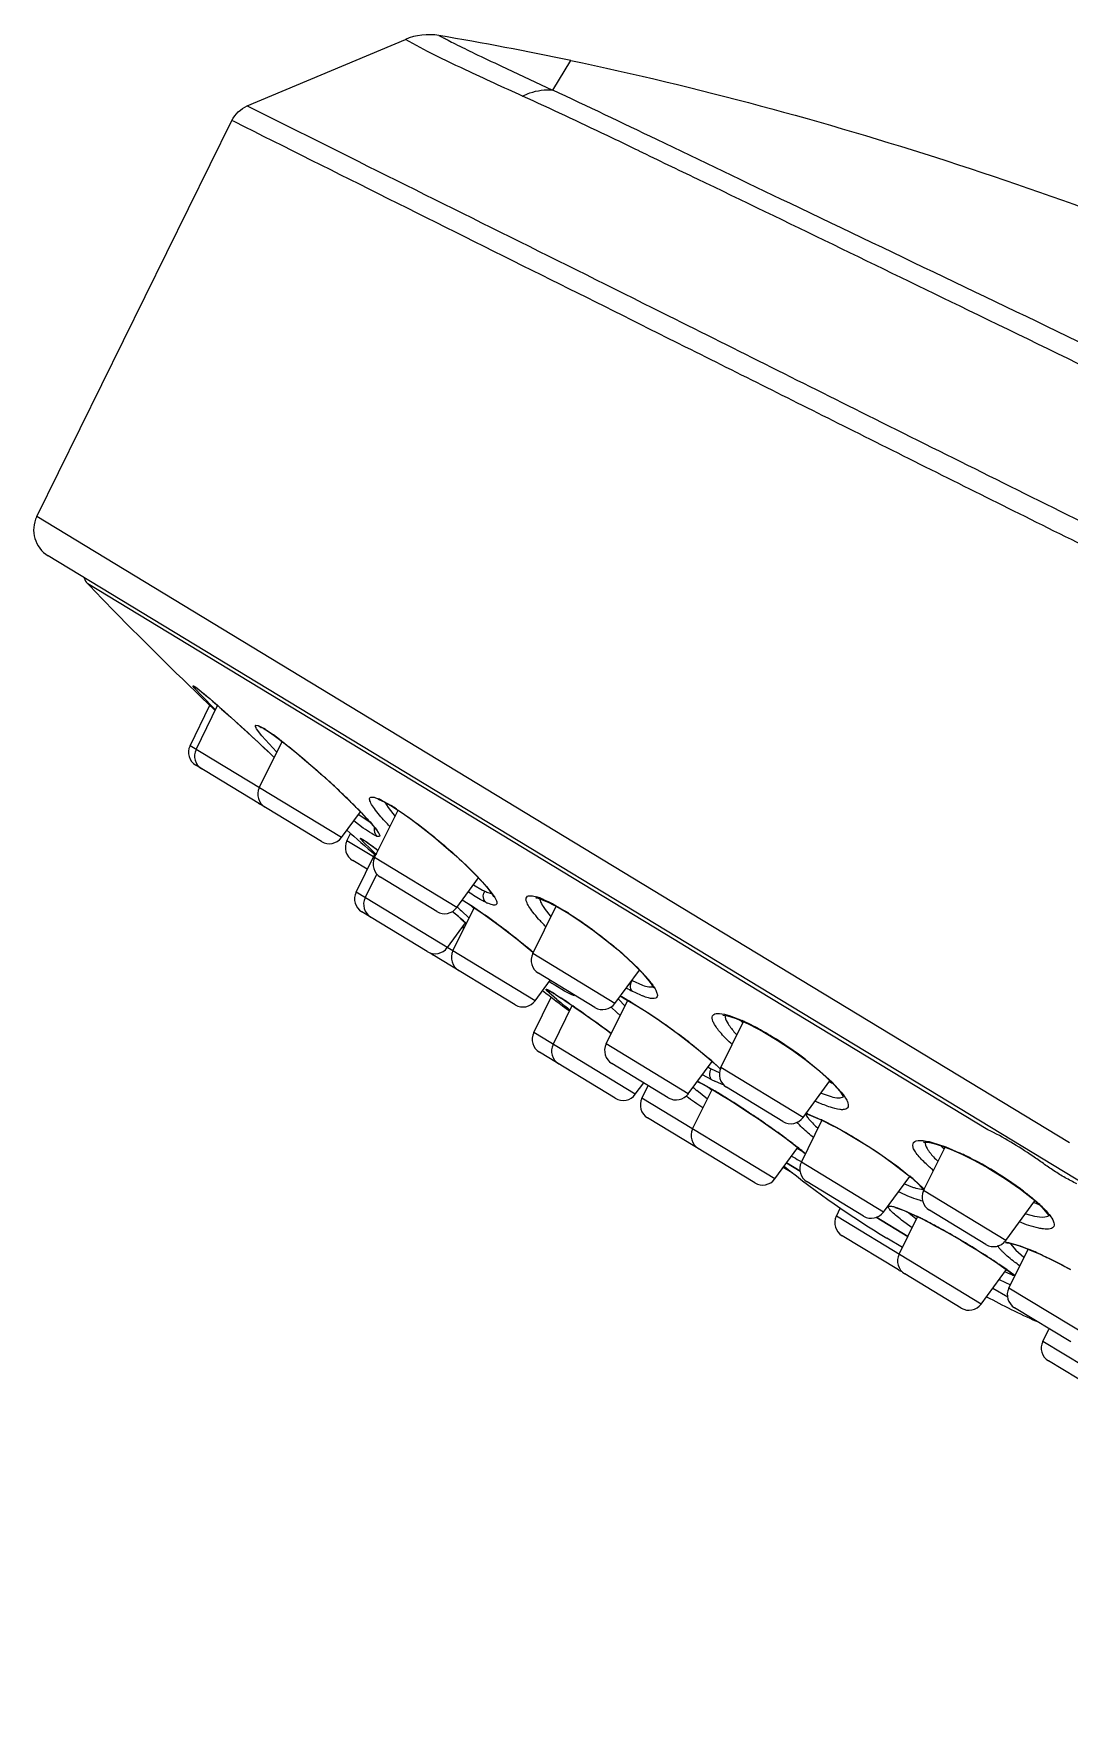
# Model space of a CAD drawing. Header units: millimetres. Extents: x -244938 to -244097, y -22577 to -21982.
# Drawn here: x -244380.6 to -244346.3, y -22095.9 to -22040.3 of the extents above; entities that cross this region are included whole.
import ezdxf

# ---------------------------------------------------------------- set-up
doc = ezdxf.new("R2010")
doc.units = ezdxf.units.MM

msp = doc.modelspace()

# ---------------------------------------------------------------- linework, layer by layer
at = {"linetype": 'Continuous'}
for p, q in [((-244373.486, -22042.704), (-244368.256, -22040.502)), ((-244367.525, -22040.898), (-244368.256, -22040.502)), ((-244365.078, -22041.388), (-244363.409, -22042.169)), ((-244363.379, -22042.183), (-244362.783, -22041.2)), ((-244363.409, -22042.169), (-244363.379, -22042.183)), ((-244380.454, -22056.29), (-244373.995, -22043.184)), ((-244373.898, -22043.233), (-244373.995, -22043.184)), ((-244373.486, -22042.704), (-244369.817, -22044.535)), ((-244358.458, -22069.629), (-244380.454, -22056.29)), ((-244317.764, -22095.377), (-244380.075, -22057.587)), ((-244359.363, -22070.286), (-244378.763, -22058.52)), ((-244375.273, -22061.909), (-244375.28, -22061.895)), ((-244375.241, -22061.952), (-244375.273, -22061.909)), ((-244375.016, -22062.2), (-244375.215, -22061.984)), ((-244375, -22062.084), (-244374.798, -22062.253)), ((-244375.381, -22063.87), (-244374.722, -22062.532)), ((-244375.182, -22063.991), (-244374.467, -22062.541)), ((-244374.545, -22062.671), (-244375.016, -22062.2)), ((-244374.916, -22062.155), (-244374.823, -22062.233)), ((-244373.209, -22063.2), (-244373.199, -22063.192)), ((-244373.199, -22063.192), (-244373.13, -22063.199)), ((-244373.13, -22063.199), (-244373.023, -22063.265)), ((-244373.13, -22063.199), (-244372.929, -22063.303)), ((-244373.008, -22063.542), (-244373.178, -22063.31)), ((-244373.089, -22065.26), (-244372.335, -22063.73)), ((-244373.019, -22063.266), (-244373.01, -22063.27)), ((-244373.01, -22063.27), (-244372.923, -22063.315)), ((-244372.52, -22064.078), (-244373.008, -22063.542)), ((-244372.923, -22063.315), (-244372.782, -22063.404)), ((-244372.889, -22063.328), (-244372.622, -22063.511)), ((-244370.37, -22066.909), (-244375.381, -22063.87)), ((-244371.033, -22067.041), (-244375.192, -22064.518)), ((-244371.058, -22064.798), (-244371.022, -22064.831)), ((-244370.547, -22065.265), (-244370.508, -22065.302)), ((-244369.798, -22065.996), (-244369.523, -22066.286)), ((-244369.288, -22065.578), (-244369.239, -22065.592)), ((-244369.272, -22067.575), (-244368.498, -22066.006)), ((-244369.239, -22065.592), (-244369.131, -22065.634)), ((-244369.069, -22065.662), (-244369.004, -22065.708)), ((-244369.036, -22065.694), (-244369.004, -22065.708)), ((-244369.008, -22065.692), (-244368.726, -22065.852)), ((-244369.004, -22065.708), (-244369.003, -22065.709)), ((-244369.003, -22065.709), (-244368.928, -22065.747)), ((-244368.933, -22065.742), (-244368.827, -22065.912)), ((-244368.928, -22065.747), (-244368.666, -22065.897)), ((-244368.827, -22065.912), (-244368.596, -22066.209)), ((-244368.546, -22065.965), (-244368.122, -22066.258)), ((-244370.37, -22066.909), (-244369.744, -22066.055)), ((-244369.648, -22066.595), (-244369.962, -22066.361)), ((-244369.792, -22066.143), (-244369.423, -22066.402)), ((-244370.189, -22067.019), (-244370.07, -22066.778)), ((-244369.312, -22067.55), (-244370.189, -22067.019)), ((-244369.621, -22067.088), (-244369.749, -22066.943)), ((-244369.413, -22067.285), (-244369.621, -22067.088)), ((-244369.448, -22067.121), (-244369.246, -22067.272)), ((-244369.114, -22066.88), (-244369.185, -22066.874)), ((-244369.106, -22066.871), (-244369.114, -22066.88)), ((-244369.515, -22067.961), (-244369.999, -22067.667)), ((-244369.887, -22068.716), (-244369.268, -22067.46)), ((-244369.358, -22067.189), (-244369.257, -22067.264)), ((-244366.553, -22069.224), (-244369.272, -22067.575)), ((-244369.257, -22067.264), (-244369.156, -22067.341)), ((-244369.203, -22067.475), (-244369.23, -22067.452)), ((-244369.585, -22068.899), (-244369.2, -22068.118)), ((-244367.215, -22069.356), (-244369.082, -22068.224)), ((-244366.209, -22067.86), (-244365.895, -22068.173)), ((-244365.895, -22068.173), (-244365.569, -22068.53)), ((-244363.96, -22072.311), (-244369.887, -22068.716)), ((-244366.553, -22069.224), (-244365.835, -22068.245)), ((-244366, -22068.478), (-244365.703, -22068.649)), ((-244365.569, -22068.53), (-244365.345, -22068.819)), ((-244366.679, -22070.662), (-244365.974, -22069.23)), ((-244366.153, -22069.57), (-244366.402, -22069.337)), ((-244366.378, -22068.965), (-244366.037, -22069.183)), ((-244366.371, -22068.976), (-244366.211, -22069.074)), ((-244366.037, -22069.183), (-244365.616, -22069.476)), ((-244365.413, -22069.125), (-244365.527, -22069.082)), ((-244365.37, -22069.136), (-244365.413, -22069.125)), ((-244364.039, -22070.748), (-244363.265, -22069.177)), ((-244363.746, -22068.955), (-244363.506, -22069.057)), ((-244363.696, -22069.19), (-244363.627, -22069.291)), ((-244363.679, -22068.963), (-244363.515, -22069.039)), ((-244363.627, -22069.291), (-244363.465, -22069.499)), ((-244363.506, -22069.057), (-244363.382, -22069.119)), ((-244363.426, -22069.084), (-244363.382, -22069.119)), ((-244363.382, -22069.119), (-244363.382, -22069.119)), ((-244363.382, -22069.119), (-244363.238, -22069.196)), ((-244363.288, -22069.158), (-244362.966, -22069.345)), ((-244363.238, -22069.196), (-244362.85, -22069.426)), ((-244367.529, -22070.68), (-244369.698, -22069.365)), ((-244366.866, -22070.548), (-244366.266, -22069.729)), ((-244366.692, -22069.359), (-244366.662, -22069.385)), ((-244366.297, -22069.895), (-244366.349, -22069.855)), ((-244346.282, -22077.014), (-244358.458, -22069.629)), ((-244356.918, -22071.769), (-244359.363, -22070.286)), ((-244364.623, -22072.443), (-244367.349, -22070.789)), ((-244361.32, -22072.397), (-244364.039, -22070.748)), ((-244360.883, -22070.92), (-244360.531, -22071.258)), ((-244361.983, -22072.529), (-244363.85, -22071.397)), ((-244361.32, -22072.397), (-244360.512, -22071.294)), ((-244360.505, -22071.285), (-244360.192, -22071.632)), ((-244363.96, -22072.311), (-244363.453, -22071.619)), ((-244363.596, -22071.943), (-244363.483, -22071.996)), ((-244363.58, -22071.965), (-244363.596, -22071.943)), ((-244363.239, -22072.269), (-244363.58, -22071.965)), ((-244363.495, -22071.977), (-244363.479, -22071.985)), ((-244363.47, -22071.985), (-244363.385, -22072.036)), ((-244362.984, -22071.991), (-244363.309, -22071.789)), ((-244363.287, -22072.097), (-244363.099, -22072.22)), ((-244362.744, -22072.115), (-244362.984, -22071.991)), ((-244362.661, -22072.144), (-244362.744, -22072.115)), ((-244360.753, -22071.643), (-244360.405, -22071.794)), ((-244360.468, -22072.123), (-244360.749, -22071.99)), ((-244348.984, -22076.581), (-244356.918, -22071.769)), ((-244364.007, -22073.363), (-244363.427, -22072.186)), ((-244363.366, -22073.752), (-244362.733, -22072.469)), ((-244363.183, -22072.166), (-244363.088, -22072.228)), ((-244363.088, -22072.228), (-244362.982, -22072.299)), ((-244362.767, -22072.444), (-244362.716, -22072.48)), ((-244361.611, -22073.735), (-244360.897, -22072.287)), ((-244361.249, -22072.704), (-244361.458, -22072.506)), ((-244361.19, -22072.271), (-244360.998, -22072.474)), ((-244361.152, -22072.161), (-244361.047, -22072.216)), ((-244361.047, -22072.216), (-244360.711, -22072.407)), ((-244360.749, -22072.379), (-244360.249, -22072.69)), ((-244360.711, -22072.407), (-244360.344, -22072.634)), ((-244362.256, -22072.802), (-244362.208, -22072.836)), ((-244357.816, -22074.522), (-244357.065, -22072.999)), ((-244357.601, -22072.805), (-244357.305, -22072.899)), ((-244357.541, -22072.798), (-244357.107, -22072.967)), ((-244357.305, -22072.899), (-244356.886, -22073.083)), ((-244356.886, -22073.083), (-244356.633, -22073.212)), ((-244356.659, -22073.188), (-244356.633, -22073.212)), ((-244356.633, -22073.212), (-244356.633, -22073.213)), ((-244356.633, -22073.213), (-244356.428, -22073.325)), ((-244360.647, -22075.401), (-244364.007, -22073.363)), ((-244358.892, -22075.384), (-244361.611, -22073.735)), ((-244361.605, -22073.271), (-244361.441, -22073.392)), ((-244361.309, -22075.533), (-244363.818, -22074.012)), ((-244358.892, -22075.384), (-244358.108, -22074.315)), ((-244358.685, -22073.82), (-244358.236, -22074.193)), ((-244358.13, -22074.287), (-244357.873, -22074.527)), ((-244355.025, -22074.244), (-244354.536, -22074.637)), ((-244359.555, -22075.516), (-244361.422, -22074.384)), ((-244358.112, -22074.924), (-244358.421, -22074.755)), ((-244358.135, -22074.562), (-244357.875, -22074.68)), ((-244358.05, -22074.366), (-244357.864, -22074.544)), ((-244357.864, -22074.544), (-244357.832, -22074.579)), ((-244355.097, -22076.171), (-244357.816, -22074.522)), ((-244354.536, -22074.637), (-244354.134, -22075.004)), ((-244360.647, -22075.401), (-244360.369, -22075.022)), ((-244360.427, -22075.534), (-244360.223, -22075.12)), ((-244358.749, -22076.552), (-244358.104, -22075.245)), ((-244358.263, -22075.563), (-244358.613, -22075.281)), ((-244358.244, -22075.161), (-244358.598, -22074.971)), ((-244358.594, -22074.978), (-244358.431, -22075.062)), ((-244358.431, -22075.062), (-244358.239, -22075.167)), ((-244358.239, -22075.167), (-244358.025, -22075.29)), ((-244357.795, -22075.071), (-244358.013, -22074.973)), ((-244357.696, -22075.107), (-244357.795, -22075.071)), ((-244357.713, -22075.476), (-244357.749, -22075.454)), ((-244355.76, -22076.303), (-244357.627, -22075.171)), ((-244355.097, -22076.171), (-244354.205, -22074.954)), ((-244354.5, -22075.366), (-244354.169, -22075.479)), ((-244354.134, -22075.004), (-244353.831, -22075.332)), ((-244356.03, -22078.201), (-244360.427, -22075.534)), ((-244357.061, -22075.892), (-244356.815, -22076.056)), ((-244356.983, -22075.942), (-244357.008, -22075.926)), ((-244356.863, -22076.022), (-244356.894, -22076.001)), ((-244356.692, -22078.333), (-244360.238, -22076.183)), ((-244356.815, -22076.056), (-244356.573, -22076.219)), ((-244356.551, -22076.232), (-244356.6, -22076.199)), ((-244355.152, -22077.653), (-244354.47, -22076.269)), ((-244355.024, -22076.04), (-244354.946, -22076.167)), ((-244355.007, -22076.048), (-244354.981, -22076.055)), ((-244354.981, -22076.055), (-244354.763, -22076.134)), ((-244354.943, -22076.054), (-244354.513, -22076.235)), ((-244354.763, -22076.134), (-244354.477, -22076.26)), ((-244354.472, -22076.254), (-244354.004, -22076.492)), ((-244354.004, -22076.492), (-244353.985, -22076.508)), ((-244354.004, -22076.492), (-244353.983, -22076.503)), ((-244353.985, -22076.508), (-244353.823, -22076.596)), ((-244355.689, -22076.844), (-244355.721, -22076.82)), ((-244355.656, -22076.868), (-244355.689, -22076.844)), ((-244350.824, -22076.995), (-244350.368, -22077.147)), ((-244356.03, -22078.201), (-244355.27, -22077.165)), ((-244355.641, -22077.671), (-244355.19, -22077.945)), ((-244355.19, -22077.945), (-244355.641, -22077.671)), ((-244355.081, -22077.315), (-244355.293, -22077.201)), ((-244355.199, -22077.221), (-244355.067, -22077.328)), ((-244352.433, -22079.301), (-244355.152, -22077.653)), ((-244355.067, -22077.328), (-244355.014, -22077.373)), ((-244351.106, -22078.592), (-244350.396, -22077.152)), ((-244350.368, -22077.147), (-244349.926, -22077.336)), ((-244350.198, -22077.227), (-244349.84, -22077.386)), ((-244349.84, -22077.386), (-244349.448, -22077.58)), ((-244349.448, -22077.58), (-244349.306, -22077.656)), ((-244349.315, -22077.642), (-244349.306, -22077.656)), ((-244355.461, -22077.999), (-244355.752, -22077.822)), ((-244352.433, -22079.301), (-244351.567, -22078.119)), ((-244351.949, -22077.808), (-244351.568, -22078.109)), ((-244351.435, -22078.221), (-244351.126, -22078.511)), ((-244353.096, -22079.433), (-244354.963, -22078.301)), ((-244351.737, -22078.371), (-244351.471, -22078.473)), ((-244348.387, -22080.241), (-244351.106, -22078.592)), ((-244353.994, -22079.436), (-244353.855, -22079.153)), ((-244351.645, -22079.292), (-244351.307, -22079.45)), ((-244351.363, -22079.52), (-244351.635, -22079.302)), ((-244351.129, -22078.937), (-244351.189, -22078.924)), ((-244349.049, -22080.373), (-244350.916, -22079.241)), ((-244348.387, -22080.241), (-244347.425, -22078.929)), ((-244347.725, -22079.356), (-244347.432, -22079.435)), ((-244349.2, -22082.343), (-244353.994, -22079.436)), ((-244352.675, -22079.471), (-244351.629, -22080.105)), ((-244351.629, -22080.105), (-244352.675, -22079.471)), ((-244351.919, -22080.694), (-244351.308, -22079.454)), ((-244351.49, -22079.817), (-244351.833, -22079.565)), ((-244350.942, -22079.638), (-244350.688, -22079.773)), ((-244350.699, -22079.764), (-244350.688, -22079.773)), ((-244350.688, -22079.773), (-244350.433, -22079.914)), ((-244350.414, -22079.921), (-244350.45, -22079.901)), ((-244351.938, -22081.217), (-244353.805, -22080.085)), ((-244351.81, -22080.473), (-244352.32, -22080.163)), ((-244350.433, -22079.914), (-244350.157, -22080.07)), ((-244350.384, -22079.938), (-244350.414, -22079.921)), ((-244350.157, -22080.07), (-244349.88, -22080.231)), ((-244349.862, -22080.239), (-244349.892, -22080.221)), ((-244349.88, -22080.231), (-244349.607, -22080.394)), ((-244349.84, -22080.252), (-244349.862, -22080.239)), ((-244349.797, -22080.277), (-244349.84, -22080.252)), ((-244349.607, -22080.394), (-244349.344, -22080.555)), ((-244348.452, -22080.274), (-244348.3, -22080.302)), ((-244348.3, -22080.302), (-244347.908, -22080.421)), ((-244348.242, -22080.331), (-244348.228, -22080.355)), ((-244348.228, -22080.355), (-244348.057, -22080.556)), ((-244347.908, -22080.421), (-244347.635, -22080.526)), ((-244349.344, -22080.555), (-244349.094, -22080.713)), ((-244349.094, -22080.713), (-244348.861, -22080.864)), ((-244348.286, -22081.817), (-244347.651, -22080.528)), ((-244348.057, -22080.556), (-244347.785, -22080.793)), ((-244349.863, -22082.475), (-244351.73, -22081.343)), ((-244349.2, -22082.343), (-244348.365, -22081.203)), ((-244348.603, -22081.534), (-244348.226, -22081.712)), ((-244348.075, -22081.41), (-244348.358, -22081.203)), ((-244348.127, -22081.376), (-244348.085, -22081.408)), ((-244348.812, -22081.813), (-244348.324, -22082.109)), ((-244348.812, -22081.813), (-244348.324, -22082.109)), ((-244345.567, -22083.466), (-244348.286, -22081.817)), ((-244346.23, -22083.597), (-244348.097, -22082.465)), ((-244347.165, -22083.578), (-244346.964, -22083.17)), ((-244342.767, -22086.245), (-244347.165, -22083.578)), ((-244343.43, -22086.376), (-244346.975, -22084.226))]:
    msp.add_line(p, q, dxfattribs=at)
for points in [[(-244375.185, -22061.943), (-244375.188, -22061.942), (-244375.186, -22061.943), (-244375.161, -22061.96), (-244375.121, -22061.99), (-244375.066, -22062.033), (-244374.997, -22062.088), (-244374.916, -22062.155)], [(-244374.823, -22062.233), (-244374.717, -22062.323), (-244374.601, -22062.424), (-244374.473, -22062.535), (-244374.335, -22062.657), (-244374.187, -22062.789), (-244374.029, -22062.931), (-244373.862, -22063.081), (-244373.686, -22063.241), (-244373.503, -22063.409), (-244373.313, -22063.584), (-244373.119, -22063.764)], [(-244373.119, -22063.764), (-244372.923, -22063.947), (-244372.729, -22064.129), (-244372.594, -22064.257)], [(-244372.782, -22063.404), (-244372.596, -22063.534), (-244372.373, -22063.7), (-244372.124, -22063.895), (-244371.86, -22064.11)], [(-244371.86, -22064.11), (-244371.588, -22064.338), (-244371.315, -22064.574), (-244371.045, -22064.812), (-244370.783, -22065.049), (-244370.532, -22065.281), (-244370.297, -22065.505)], [(-244370.297, -22065.505), (-244370.08, -22065.716), (-244369.883, -22065.912), (-244369.709, -22066.092), (-244369.558, -22066.253), (-244369.432, -22066.393), (-244369.332, -22066.511), (-244369.259, -22066.604), (-244369.215, -22066.668), (-244369.209, -22066.677)], [(-244369.15, -22065.645), (-244369.17, -22065.645), (-244369.138, -22065.654), (-244369.036, -22065.694)], [(-244368.666, -22065.897), (-244368.359, -22066.097), (-244368.023, -22066.336)], [(-244368.023, -22066.336), (-244367.674, -22066.6), (-244367.325, -22066.878), (-244366.988, -22067.16), (-244366.671, -22067.438), (-244366.379, -22067.704)], [(-244369.651, -22066.985), (-244369.653, -22066.984), (-244369.647, -22066.987), (-244369.62, -22067.004), (-244369.577, -22067.032)], [(-244369.577, -22067.032), (-244369.519, -22067.072), (-244369.446, -22067.125), (-244369.358, -22067.189)], [(-244366.379, -22067.704), (-244366.12, -22067.953), (-244365.897, -22068.179), (-244365.711, -22068.379), (-244365.562, -22068.552)], [(-244365.562, -22068.552), (-244365.45, -22068.694), (-244365.376, -22068.802), (-244365.34, -22068.868), (-244365.337, -22068.874)], [(-244366.211, -22069.074), (-244365.957, -22069.241), (-244365.685, -22069.43), (-244365.403, -22069.633)], [(-244363.911, -22068.896), (-244363.939, -22068.903), (-244363.899, -22068.909), (-244363.746, -22068.955)], [(-244366.698, -22069.354), (-244366.59, -22069.447), (-244366.418, -22069.596), (-244366.262, -22069.733), (-244366.234, -22069.758)], [(-244365.403, -22069.633), (-244365.118, -22069.845), (-244364.836, -22070.06), (-244364.56, -22070.276), (-244364.294, -22070.49)], [(-244362.85, -22069.426), (-244362.438, -22069.696), (-244362.025, -22069.99), (-244361.628, -22070.295), (-244361.261, -22070.596)], [(-244364.294, -22070.49), (-244364.04, -22070.698), (-244364.015, -22070.719)], [(-244361.261, -22070.596), (-244360.932, -22070.884), (-244360.65, -22071.151), (-244360.419, -22071.39), (-244360.243, -22071.592)], [(-244363.479, -22071.985), (-244363.446, -22072.002), (-244363.399, -22072.03), (-244363.339, -22072.066), (-244363.267, -22072.112), (-244363.183, -22072.166)], [(-244360.243, -22071.592), (-244360.123, -22071.753), (-244360.056, -22071.866), (-244360.048, -22071.883)], [(-244362.982, -22072.299), (-244362.865, -22072.378), (-244362.737, -22072.465), (-244362.6, -22072.561)], [(-244362.6, -22072.561), (-244362.454, -22072.663), (-244362.298, -22072.773)], [(-244360.344, -22072.634), (-244359.961, -22072.885), (-244359.58, -22073.15), (-244359.213, -22073.417), (-244358.87, -22073.679), (-244358.558, -22073.928)], [(-244362.298, -22072.773), (-244362.135, -22072.889), (-244361.965, -22073.011), (-244361.788, -22073.139), (-244361.605, -22073.271)], [(-244357.746, -22072.787), (-244357.74, -22072.787), (-244357.601, -22072.805)], [(-244356.428, -22073.325), (-244355.95, -22073.611), (-244355.48, -22073.923), (-244355.042, -22074.24)], [(-244358.558, -22073.928), (-244358.283, -22074.159), (-244358.05, -22074.366)], [(-244355.042, -22074.24), (-244354.654, -22074.548), (-244354.328, -22074.834), (-244354.07, -22075.087), (-244353.883, -22075.299), (-244353.774, -22075.455), (-244353.757, -22075.487)], [(-244358.025, -22075.29), (-244357.796, -22075.428), (-244357.555, -22075.576)], [(-244357.555, -22075.576), (-244357.309, -22075.732), (-244357.061, -22075.892)], [(-244356.573, -22076.219), (-244356.338, -22076.381), (-244356.113, -22076.539)], [(-244356.113, -22076.539), (-244355.9, -22076.692), (-244355.7, -22076.838)], [(-244354.477, -22076.26), (-244354.131, -22076.431), (-244353.985, -22076.508)], [(-244355.7, -22076.838), (-244355.515, -22076.976), (-244355.348, -22077.104), (-244355.199, -22077.221)], [(-244353.823, -22076.596), (-244353.382, -22076.851), (-244352.944, -22077.124), (-244352.526, -22077.4), (-244352.145, -22077.669)], [(-244351.101, -22076.985), (-244351.106, -22076.987), (-244351.076, -22076.984), (-244350.959, -22076.991)], [(-244350.959, -22076.991), (-244350.768, -22077.03), (-244350.512, -22077.108), (-244350.198, -22077.227)], [(-244352.145, -22077.669), (-244351.812, -22077.92), (-244351.532, -22078.148), (-244351.309, -22078.346)], [(-244349.306, -22077.656), (-244348.98, -22077.839), (-244348.4, -22078.197), (-244347.896, -22078.548)], [(-244351.309, -22078.346), (-244351.149, -22078.508), (-244351.096, -22078.573)], [(-244347.896, -22078.548), (-244347.492, -22078.868), (-244347.198, -22079.14), (-244347.016, -22079.348), (-244346.977, -22079.404)], [(-244352.049, -22079.149), (-244352.059, -22079.149), (-244352.047, -22079.151), (-244351.985, -22079.167), (-244351.886, -22079.2), (-244351.753, -22079.251), (-244351.59, -22079.321)], [(-244351.59, -22079.321), (-244351.398, -22079.41), (-244351.181, -22079.516), (-244350.942, -22079.638)], [(-244348.393, -22080.312), (-244348.394, -22080.312), (-244348.355, -22080.313), (-244348.264, -22080.328)], [(-244348.264, -22080.328), (-244348.132, -22080.36), (-244347.963, -22080.412), (-244347.759, -22080.485), (-244347.522, -22080.58), (-244347.252, -22080.697), (-244346.956, -22080.836)], [(-244348.861, -22080.864), (-244348.647, -22081.006), (-244348.452, -22081.14), (-244348.278, -22081.264), (-244348.127, -22081.376)], [(-244346.956, -22080.836), (-244346.64, -22080.993), (-244346.311, -22081.166), (-244346.251, -22081.199)]]:
    msp.add_lwpolyline(points, dxfattribs=at)
for centre, radius, start, end in [((-244386.953, -22156.894), 118.192, 78.19998, 80.35213), ((-244790.303, -22940.704), 994.201, 64.263708, 64.387003), ((-244379.557, -22056.732), 1, 153.7572, 238.7624), ((-244378.403, -22058.173), 0.5, 196.2653, 223.9707), ((-244280.598, -21963.821), 136.397, 223.97061, 224.48305), ((-244280.599, -21963.822), 136.397, 224.48299, 226.45517), ((-244374.331, -22061.217), 1.17, 218.9165, 219.5463), ((-244373.992, -22060.936), 1.611, 219.5708, 220.5872), ((-244374.488, -22065.846), 2.983, 57.5835, 58.4904), ((-244378.607, -22071.771), 10.2, 52.6623, 54.0747), ((-244366.115, -22058.312), 8.267, 220.4485, 221.0717), ((-244374.933, -22064.091), 0.5, 153.7645, 238.764), ((-244374.733, -22064.212), 0.5, 153.7645, 238.7653), ((-244391.049, -22087.198), 30.023, 46.9308, 48.1592), ((-244372.64, -22065.481), 0.5, 153.7645, 238.7653), ((-244387.951, -22083.891), 25.492, 45.6405, 46.8222), ((-244372.866, -22065.344), 0.5, 238.7635, 254.2578), ((-244384.445, -22080.297), 20.471, 44.3142, 45.6231), ((-244369.907, -22067.414), 1.942, 64.452, 66.4535), ((-244370.115, -22067.839), 2.416, 64.0333, 64.3362), ((-244370.251, -22068.116), 2.724, 62.8365, 64.0158), ((-244372.469, -22071.974), 7.175, 56.8599, 58.5525), ((-244370.773, -22066.613), 0.5, 238.7635, 323.7643), ((-244369.74, -22067.24), 0.5, 153.7645, 238.7653), ((-244280.599, -21963.822), 136.397, 228.9342, 229.46552), ((-244373.637, -22072.854), 7.1, 53.8413, 54.6733), ((-244356.054, -22052.766), 19.73, 227.3832, 228.1021), ((-244368.823, -22067.796), 0.5, 153.7645, 238.7653), ((-244382.12, -22084.23), 21.291, 52.5189, 52.7961), ((-244376.614, -22078.666), 15.002, 46.0828, 46.6093), ((-244369.438, -22068.937), 0.5, 153.7645, 238.764), ((-244364.752, -22066.793), 2.085, 242.8916, 245.0633), ((-244365.333, -22068.855), 0.344, 150.1301, 162.0611), ((-244369.137, -22069.12), 0.5, 153.7645, 238.7653), ((-244366.956, -22068.928), 0.5, 238.7635, 323.7643), ((-244360.858, -22063.559), 8.008, 224.693, 226.186), ((-244361.033, -22064.295), 7.012, 223.878, 224.2048), ((-244360.311, -22063.591), 8.02, 224.2134, 224.9275), ((-244364.759, -22067.309), 1.932, 244.3934, 246.572), ((-244364.405, -22070.484), 1.683, 70.6732, 73.3318), ((-244364.586, -22071.003), 2.233, 68.6448, 70.6983), ((-244364.78, -22071.48), 2.747, 67.1169, 68.5068), ((-244364.925, -22071.826), 3.123, 66.4937, 67.1328), ((-244365.782, -22073.642), 5.131, 62.6697, 63.7751), ((-244366.191, -22074.412), 6.002, 62.0943, 62.5776), ((-244366.49, -22074.975), 6.64, 61.169, 62.0872), ((-244368.237, -22077.987), 10.123, 57.8571, 58.6203), ((-244397.553, -22105.317), 47.386, 48.6136, 49.3145), ((-244280.599, -21963.822), 136.397, 231.03301, 231.05933), ((-244378.885, -22088.002), 22.788, 53.7671, 54.3891), ((-244382.643, -22093.097), 29.119, 50.5023, 53.7276), ((-244360.087, -22066.651), 4.418, 220.1264, 220.605), ((-244367.27, -22070.253), 0.5, 238.7635, 323.7643), ((-244367.09, -22070.362), 0.5, 226.4206, 238.7656), ((-244366.231, -22070.883), 0.5, 153.7645, 238.7653), ((-244380.783, -22090.838), 26.192, 50.2017, 50.4981), ((-244363.591, -22070.969), 0.5, 153.7645, 238.7653), ((-244368.748, -22079.508), 11.645, 47.5161, 47.724), ((-244365.882, -22076.533), 7.514, 44.3041, 44.5899), ((-244280.599, -21963.822), 136.397, 232.45633, 232.9245), ((-244363.414, -22071.705), 0.299, 256.7218, 261.9064), ((-244356.553, -22061.445), 12.355, 235.8958, 236.7234), ((-244366.374, -22076.918), 5.725, 57.7663, 58.5213), ((-244357.491, -22062.868), 10.652, 236.7397, 236.8887), ((-244367.408, -22078.563), 7.668, 57.487, 57.7878), ((-244357.536, -22065.831), 6.946, 240.7054, 242.4449), ((-244359.406, -22069.621), 2.718, 246.9975, 248.5234), ((-244364.364, -22072.015), 0.5, 238.7635, 323.7643), ((-244352.127, -22058.783), 17.475, 230.5116, 231.2094), ((-244374.744, -22089.743), 21.04, 55.622, 56.3941), ((-244347.809, -22053.426), 24.355, 231.1865, 231.4771), ((-244343.846, -22048.445), 30.72, 231.4808, 231.8763), ((-244380.053, -22097.545), 30.477, 55.4463, 55.6662), ((-244387.343, -22108.085), 43.292, 54.586, 55.3297), ((-244361.724, -22072.102), 0.5, 238.7635, 323.7643), ((-244358.971, -22070.321), 2.954, 220.6412, 221.3039), ((-244365.058, -22079.575), 8.386, 60.4979, 62.2502), ((-244366.079, -22081.39), 10.469, 59.3924, 60.5252), ((-244397.572, -22122.509), 60.975, 53.66288, 54.55233), ((-244354.909, -22065.748), 9.412, 227.6543, 228.4313), ((-244354.29, -22070.338), 3.89, 222.4323, 223.8402), ((-244359.744, -22078.828), 6.426, 64.5058, 65.7765), ((-244360.46, -22080.3), 8.064, 61.8738, 64.4123), ((-244361.274, -22081.814), 9.782, 61.6608, 61.8517), ((-244361.878, -22082.921), 11.044, 58.5682, 61.6285), ((-244363.558, -22073.584), 0.5, 153.7645, 238.7652), ((-244362.917, -22073.973), 0.5, 153.7645, 238.7652), ((-244361.162, -22073.957), 0.5, 153.7645, 238.7653), ((-244362.872, -22084.574), 12.973, 52.7778, 58.6288), ((-244365.008, -22081.979), 10.319, 48.1963, 48.9811), ((-244355.821, -22069.955), 5.155, 242.0648, 243.3276), ((-244361.963, -22078.709), 5.85, 44.9468, 45.638), ((-244357.367, -22074.744), 0.5, 153.7645, 238.7653), ((-244361.05, -22075.106), 0.5, 238.7636, 323.7643), ((-244359.295, -22075.089), 0.5, 238.7635, 323.7643), ((-244354.862, -22070.825), 5.824, 228.1431, 229.9095), ((-244364.807, -22086.757), 13.324, 59.9998, 60.4903), ((-244353.275, -22069.473), 7.548, 229.1526, 229.7863), ((-244352.673, -22068.762), 8.48, 229.7797, 230.0652), ((-244365.755, -22088.399), 15.221, 59.5722, 60.0014), ((-244355.67, -22070.17), 5.344, 242.8119, 243.999), ((-244366.363, -22089.438), 16.424, 59.4539, 59.5762), ((-244367.113, -22090.704), 17.896, 58.9205, 59.4483), ((-244368.228, -22092.556), 20.057, 58.5041, 58.9231), ((-244352.746, -22071.41), 3.876, 247.6278, 248.6293), ((-244352.882, -22071.758), 3.502, 248.6367, 249.1979), ((-244359.979, -22075.755), 0.5, 153.7645, 238.7653), ((-244280.599, -21963.822), 136.397, 234.93665, 235.21609), ((-244369.809, -22095.129), 23.077, 57.9726, 58.3907), ((-244371.012, -22097.055), 25.348, 57.6827, 57.9749), ((-244372.487, -22099.382), 28.104, 57.0079, 57.6775), ((-244373.907, -22101.574), 30.715, 56.6204, 57.0128), ((-244374.697, -22102.774), 32.151, 56.3767, 56.567), ((-244352.038, -22069.995), 6.226, 244.8653, 245.7327), ((-244358.3, -22076.773), 0.5, 153.7645, 238.7653), ((-244375.072, -22103.337), 32.828, 56.1338, 56.3108), ((-244375.255, -22103.61), 33.157, 55.7628, 56.1338), ((-244374.926, -22103.13), 32.575, 55.2774, 55.6608), ((-244374.385, -22102.348), 31.623, 55.0989, 55.2767), ((-244373.282, -22100.771), 29.699, 54.5117, 55.104), ((-244355.5, -22075.876), 0.5, 238.7635, 323.7643), ((-244355.939, -22078.812), 2.933, 70.1449, 71.504), ((-244357.867, -22083.418), 7.928, 64.6416, 64.968), ((-244372.138, -22099.163), 27.726, 54.3873, 54.5064), ((-244370.826, -22097.339), 25.48, 53.6409, 54.3973), ((-244366.75, -22091.842), 18.636, 52.3222, 53.4686), ((-244364.966, -22089.528), 15.714, 51.9506, 52.3112), ((-244348.026, -22074.637), 3.523, 224.2454, 227.1062), ((-244349.353, -22066.923), 12.177, 239.8256, 241.1811), ((-244363.204, -22087.285), 12.862, 50.9033, 51.9757), ((-244350.442, -22068.898), 9.921, 241.1934, 241.7543), ((-244354.704, -22077.874), 0.5, 153.7645, 238.7653), ((-244361.375, -22085.03), 9.958, 50.213, 50.8857), ((-244354.072, -22086.345), 9.917, 64.6635, 65.286), ((-244354.288, -22086.774), 10.398, 63.6799, 64.5971), ((-244354.81, -22087.805), 11.553, 61.5986, 63.6273), ((-244355.333, -22088.78), 12.66, 55.6495, 61.6183), ((-244356.433, -22077.906), 0.5, 238.7635, 323.7643), ((-244335.66, -22052.693), 32.128, 231.3519, 238.7644), ((-244356.481, -22084.05), 7.71, 49.1149, 50.4085), ((-244350.657, -22078.813), 0.5, 153.7645, 238.7653), ((-244352.82, -22080.123), 2.338, 41.8281, 43.5748), ((-244353.931, -22086.729), 10.175, 52.9647, 55.651), ((-244352.836, -22079.006), 0.5, 238.7635, 323.7643), ((-244350.852, -22077.53), 1.434, 255.6004, 256.4046), ((-244346.244, -22075.393), 3.794, 251.3304, 252.4521), ((-244346.403, -22075.897), 3.266, 252.4464, 253.869), ((-244353.546, -22079.657), 0.5, 153.7645, 238.7653), ((-244346.601, -22073.224), 7.895, 232.8982, 233.0383), ((-244356.94, -22090.966), 12.82, 63.4817, 63.932), ((-244357.747, -22092.581), 14.625, 62.9303, 63.478), ((-244359.539, -22096.076), 18.553, 61.5469, 62.9161), ((-244361.94, -22100.516), 23.6, 60.8677, 61.5575), ((-244363.22, -22102.814), 26.231, 60.4264, 60.7043), ((-244363.646, -22103.565), 27.094, 60.0281, 60.4262), ((-244363.895, -22103.998), 27.594, 59.7865, 60.0289), ((-244363.977, -22104.14), 27.758, 59.5071, 59.7866), ((-244363.178, -22102.806), 26.202, 57.7909, 59.2924), ((-244348.79, -22079.945), 0.5, 238.7635, 323.7643), ((-244351.471, -22080.915), 0.5, 153.7645, 238.7652), ((-244361.657, -22100.389), 23.347, 56.9257, 57.7867), ((-244360.246, -22098.219), 20.759, 56.389, 56.9204), ((-244359.316, -22096.818), 19.077, 56.0361, 56.3869), ((-244358.78, -22096.022), 18.117, 55.9001, 56.0343), ((-244357.316, -22093.874), 15.518, 54.739, 55.9291), ((-244351.243, -22089.393), 9.573, 66.4067, 67.8542), ((-244352.092, -22091.342), 11.698, 65.2458, 66.4152), ((-244351.678, -22080.789), 0.5, 238.7635, 253.0008), ((-244345.653, -22075.192), 6.678, 245.6882, 246.6049), ((-244346.079, -22076.174), 5.607, 246.6142, 247.2094), ((-244346.58, -22077.378), 4.303, 247.1503, 249.1089), ((-244346.949, -22078.336), 3.276, 249.1681, 249.8035), ((-244333.959, -22053.724), 32.128, 242.042, 245.2982), ((-244347.838, -22082.038), 0.5, 153.7645, 238.7653), ((-244349.604, -22082.048), 0.5, 238.7636, 323.7643), ((-244346.716, -22083.799), 0.5, 153.7645, 238.7653)]:
    msp.add_arc(centre, radius, start, end, dxfattribs=at)
for points in [[(-244367.145, -22040.374), (-244367.512, -22040.311), (-244367.912, -22040.357), (-244368.256, -22040.502)], [(-244373.995, -22043.185), (-244373.892, -22042.975), (-244373.701, -22042.795), (-244373.486, -22042.704)], [(-244375.28, -22061.895), (-244375.246, -22061.928), (-244375.202, -22061.953), (-244375.156, -22061.967)], [(-244369.749, -22066.943), (-244369.712, -22066.975), (-244369.666, -22066.998), (-244369.618, -22067.008)], [(-244369.185, -22066.874), (-244369.259, -22066.808), (-244369.297, -22066.689), (-244369.278, -22066.593)]]:
    msp.add_open_spline(points, degree=3, dxfattribs=at)
for points, knots in [([(-244367.145, -22040.374), (-244367.132, -22040.378), (-244367.087, -22040.406), (-244366.984, -22040.455), (-244366.82, -22040.543), (-244366.474, -22040.718), (-244365.888, -22041.006), (-244365.374, -22041.248), (-244365.078, -22041.388)], [0, 0, 0, 0, 0.017843, 0.067928, 0.149018, 0.260391, 0.573588, 1, 1, 1, 1]), ([(-244364.375, -22042.378), (-244365.007, -22042.095), (-244366.061, -22041.61), (-244367.109, -22041.112), (-244367.525, -22040.898)], [0, 0, 0, 0, 0.597162, 1, 1, 1, 1]), ([(-244362.783, -22041.2), (-244354.376, -22042.956), (-244337.485, -22048.595), (-244317.963, -22058.823), (-244303.15, -22069.095), (-244292.596, -22077.763), (-244282.564, -22087.622), (-244273.063, -22098.019), (-244264.095, -22108.81), (-244255.7, -22120.058), (-244247.843, -22131.704), (-244240.412, -22143.634), (-244233.386, -22155.764), (-244224.63, -22172.169), (-244218.704, -22184.777), (-244215.047, -22193.296)], [0, 0, 0, 0, 0.11714, 0.241192, 0.299337, 0.362795, 0.427204, 0.491023, 0.554843, 0.618496, 0.682384, 0.746401, 0.810171, 0.873542, 1, 1, 1, 1]), ([(-244364.374, -22042.378), (-244364.296, -22042.337), (-244363.984, -22042.2), (-244363.631, -22042.154), (-244363.379, -22042.183)], [0, 0, 0, 0, 0.258107, 1, 1, 1, 1]), ([(-244360.519, -22044.194), (-244360.873, -22044.023), (-244362.155, -22043.41), (-244363.44, -22042.805), (-244364.374, -22042.378)], [0, 0, 0, 0, 0.276782, 1, 1, 1, 1]), ([(-244321.216, -22063.452), (-244323.022, -22062.399), (-244326.778, -22060.281), (-244332.573, -22057.156), (-244338.565, -22054.084), (-244346.249, -22050.366), (-244353.369, -22046.964), (-244359.612, -22043.97), (-244362.226, -22042.718), (-244363.379, -22042.183)], [0, 0, 0, 0, 0.132723, 0.273805, 0.418102, 0.560308, 0.815949, 0.919226, 1, 1, 1, 1]), ([(-244341.617, -22059.344), (-244343.659, -22058.321), (-244347.657, -22056.343), (-244353.444, -22053.452), (-244358.771, -22050.783), (-244365.542, -22047.409), (-244370.516, -22044.93), (-244373.898, -22043.233)], [0, 0, 0, 0, 0.189923, 0.370949, 0.537907, 0.685374, 1, 1, 1, 1]), ([(-244369.817, -22044.535), (-244366.467, -22046.205), (-244360.841, -22048.994), (-244352.712, -22053.068), (-244345.274, -22056.763), (-244337.475, -22060.62), (-244331.009, -22063.995), (-244326.035, -22066.733), (-244322.552, -22068.71), (-244319.801, -22070.326), (-244317.739, -22071.578), (-244316.755, -22072.181), (-244316.269, -22072.464)], [0, 0, 0, 0, 0.185853, 0.311842, 0.451489, 0.598282, 0.743871, 0.813626, 0.880215, 0.942696, 0.972072, 1, 1, 1, 1]), ([(-244318.913, -22065.475), (-244322.081, -22063.675), (-244328.762, -22059.938), (-244339.004, -22054.604), (-244349.111, -22049.722), (-244355.597, -22046.562), (-244358.592, -22045.124)], [0, 0, 0, 0, 0.245084, 0.514762, 0.776537, 1, 1, 1, 1]), ([(-244375.28, -22061.895), (-244375.288, -22061.875), (-244375.179, -22061.936), (-244375.129, -22061.984), (-244375.043, -22062.049), (-244375, -22062.084)], [0, 0, 0, 0, 0.18713, 0.516312, 1, 1, 1, 1]), ([(-244374.798, -22062.253), (-244374.643, -22062.386), (-244373.895, -22063.041), (-244373.165, -22063.715), (-244372.592, -22064.258)], [0, 0, 0, 0, 0.20515, 1, 1, 1, 1]), ([(-244373.178, -22063.31), (-244373.185, -22063.298), (-244373.201, -22063.265), (-244373.221, -22063.221), (-244373.209, -22063.2)], [0, 0, 0, 0, 0.368504, 1, 1, 1, 1]), ([(-244372.42, -22063.661), (-244372.317, -22063.74), (-244371.851, -22064.105), (-244371.402, -22064.491), (-244371.058, -22064.798)], [0, 0, 0, 0, 0.220459, 1, 1, 1, 1]), ([(-244369.28, -22065.953), (-244369.323, -22065.893), (-244369.379, -22065.811), (-244369.428, -22065.703), (-244369.442, -22065.646), (-244369.436, -22065.598), (-244369.38, -22065.558), (-244369.325, -22065.57), (-244369.288, -22065.578)], [0, 0, 0, 0, 0.40274, 0.545047, 0.64919, 0.723985, 0.791856, 1, 1, 1, 1]), ([(-244368.772, -22066.54), (-244368.825, -22066.485), (-244369.002, -22066.297), (-244369.173, -22066.101), (-244369.28, -22065.953)], [0, 0, 0, 0, 0.291813, 1, 1, 1, 1]), ([(-244369.523, -22066.286), (-244369.457, -22066.358), (-244369.344, -22066.485), (-244369.203, -22066.66), (-244369.129, -22066.773), (-244369.095, -22066.85), (-244369.106, -22066.871)], [0, 0, 0, 0, 0.402649, 0.70699, 0.9047, 1, 1, 1, 1]), ([(-244368.122, -22066.258), (-244367.968, -22066.369), (-244367.341, -22066.843), (-244366.742, -22067.355), (-244366.309, -22067.765)], [0, 0, 0, 0, 0.241139, 1, 1, 1, 1]), ([(-244369.749, -22066.943), (-244369.75, -22066.939), (-244369.742, -22066.928), (-244369.724, -22066.94), (-244369.688, -22066.954), (-244369.622, -22066.999), (-244369.566, -22067.037), (-244369.532, -22067.061)], [0, 0, 0, 0, 0.047974, 0.107382, 0.205351, 0.522778, 1, 1, 1, 1]), ([(-244369.185, -22066.874), (-244369.25, -22066.85), (-244369.408, -22066.76), (-244369.557, -22066.659), (-244369.648, -22066.595)], [0, 0, 0, 0, 0.383715, 1, 1, 1, 1]), ([(-244365.594, -22069.051), (-244365.636, -22069.031), (-244365.832, -22068.929), (-244366.02, -22068.812), (-244366.167, -22068.715)], [0, 0, 0, 0, 0.208097, 1, 1, 1, 1]), ([(-244365.594, -22069.051), (-244365.651, -22068.999), (-244365.69, -22068.881), (-244365.669, -22068.776), (-244365.661, -22068.749)], [0, 0, 0, 0, 0.730332, 1, 1, 1, 1]), ([(-244365.632, -22068.684), (-244365.609, -22068.694), (-244365.537, -22068.726), (-244365.46, -22068.753), (-244365.405, -22068.758)], [0, 0, 0, 0, 0.308492, 1, 1, 1, 1]), ([(-244365.345, -22068.819), (-244365.31, -22068.87), (-244365.265, -22068.94), (-244365.23, -22069.032), (-244365.221, -22069.081), (-244365.233, -22069.121), (-244365.286, -22069.154), (-244365.336, -22069.144), (-244365.37, -22069.136)], [0, 0, 0, 0, 0.390673, 0.527887, 0.628758, 0.70422, 0.777541, 1, 1, 1, 1]), ([(-244363.604, -22069.859), (-244363.687, -22069.777), (-244363.837, -22069.621), (-244364.026, -22069.397), (-244364.164, -22069.205), (-244364.242, -22069.053), (-244364.278, -22068.925), (-244364.208, -22068.831), (-244364.072, -22068.834), (-244363.979, -22068.855), (-244363.922, -22068.872)], [0, 0, 0, 0, 0.227623, 0.419038, 0.571271, 0.683142, 0.756996, 0.810337, 0.884744, 1, 1, 1, 1]), ([(-244363.816, -22068.933), (-244363.812, -22068.952), (-244363.784, -22069.043), (-244363.736, -22069.126), (-244363.696, -22069.19)], [0, 0, 0, 0, 0.201278, 1, 1, 1, 1]), ([(-244362.852, -22069.416), (-244362.685, -22069.521), (-244362.009, -22069.972), (-244361.37, -22070.478), (-244360.914, -22070.892)], [0, 0, 0, 0, 0.242317, 1, 1, 1, 1]), ([(-244363.596, -22071.943), (-244363.598, -22071.939), (-244363.598, -22071.926), (-244363.575, -22071.933), (-244363.537, -22071.947), (-244363.498, -22071.969), (-244363.47, -22071.985)], [0, 0, 0, 0, 0.082724, 0.173744, 0.353158, 1, 1, 1, 1]), ([(-244360.749, -22071.99), (-244360.767, -22071.971), (-244360.83, -22071.863), (-244360.799, -22071.725), (-244360.753, -22071.643)], [0, 0, 0, 0, 0.21685, 1, 1, 1, 1]), ([(-244360.405, -22071.794), (-244360.338, -22071.817), (-244360.228, -22071.849), (-244360.106, -22071.855), (-244360.063, -22071.839)], [0, 0, 0, 0, 0.604601, 1, 1, 1, 1]), ([(-244360.192, -22071.632), (-244360.108, -22071.736), (-244359.999, -22071.88), (-244359.919, -22072.068), (-244359.907, -22072.172), (-244359.975, -22072.241), (-244360.087, -22072.242), (-244360.23, -22072.214), (-244360.34, -22072.175), (-244360.401, -22072.151)], [0, 0, 0, 0, 0.353245, 0.467806, 0.545901, 0.609098, 0.696651, 0.826245, 1, 1, 1, 1]), ([(-244360.249, -22072.69), (-244360.116, -22072.776), (-244359.582, -22073.135), (-244359.064, -22073.517), (-244358.685, -22073.82)], [0, 0, 0, 0, 0.246383, 1, 1, 1, 1]), ([(-244358.022, -22073.099), (-244358.044, -22073.062), (-244358.079, -22072.994), (-244358.107, -22072.896), (-244358.1, -22072.811), (-244358.047, -22072.751), (-244357.961, -22072.726), (-244357.787, -22072.726), (-244357.644, -22072.765), (-244357.541, -22072.798)], [0, 0, 0, 0, 0.145383, 0.256083, 0.34045, 0.416949, 0.50976, 0.6345, 1, 1, 1, 1]), ([(-244357.444, -22073.756), (-244357.567, -22073.641), (-244357.775, -22073.435), (-244357.959, -22073.205), (-244358.022, -22073.099)], [0, 0, 0, 0, 0.576869, 1, 1, 1, 1]), ([(-244357.679, -22072.793), (-244357.679, -22072.812), (-244357.667, -22072.911), (-244357.619, -22073.001), (-244357.577, -22073.069)], [0, 0, 0, 0, 0.194136, 1, 1, 1, 1]), ([(-244357.577, -22073.069), (-244357.56, -22073.098), (-244357.474, -22073.227), (-244357.372, -22073.345), (-244357.289, -22073.434)], [0, 0, 0, 0, 0.213022, 1, 1, 1, 1]), ([(-244358.112, -22074.924), (-244358.157, -22074.886), (-244358.208, -22074.752), (-244358.169, -22074.622), (-244358.135, -22074.562)], [0, 0, 0, 0, 0.457323, 1, 1, 1, 1]), ([(-244353.831, -22075.332), (-244353.763, -22075.415), (-244353.675, -22075.532), (-244353.608, -22075.692), (-244353.594, -22075.781), (-244353.618, -22075.856), (-244353.683, -22075.901), (-244353.774, -22075.917), (-244353.843, -22075.913), (-244353.882, -22075.908)], [0, 0, 0, 0, 0.372572, 0.503131, 0.601754, 0.680534, 0.760763, 0.863401, 1, 1, 1, 1]), ([(-244353.882, -22075.908), (-244353.988, -22075.895), (-244354.232, -22075.826), (-244354.465, -22075.731), (-244354.597, -22075.671)], [0, 0, 0, 0, 0.423907, 1, 1, 1, 1]), ([(-244354.169, -22075.479), (-244354.085, -22075.501), (-244353.949, -22075.531), (-244353.799, -22075.514), (-244353.753, -22075.484)], [0, 0, 0, 0, 0.612389, 1, 1, 1, 1]), ([(-244354.751, -22076.833), (-244354.809, -22076.786), (-244355.001, -22076.624), (-244355.188, -22076.453), (-244355.304, -22076.319)], [0, 0, 0, 0, 0.296168, 1, 1, 1, 1]), ([(-244354.946, -22076.167), (-244354.926, -22076.194), (-244354.823, -22076.321), (-244354.704, -22076.435), (-244354.608, -22076.523)], [0, 0, 0, 0, 0.204532, 1, 1, 1, 1]), ([(-244353.983, -22076.503), (-244353.81, -22076.597), (-244353.11, -22076.995), (-244352.436, -22077.441), (-244351.949, -22077.808)], [0, 0, 0, 0, 0.24441, 1, 1, 1, 1]), ([(-244351.212, -22077.517), (-244351.262, -22077.463), (-244351.345, -22077.364), (-244351.434, -22077.221), (-244351.476, -22077.099), (-244351.431, -22076.95), (-244351.147, -22076.914), (-244350.956, -22076.96), (-244350.824, -22076.995)], [0, 0, 0, 0, 0.179674, 0.316516, 0.413341, 0.485326, 0.666691, 1, 1, 1, 1]), ([(-244351.054, -22076.983), (-244351.056, -22077.001), (-244351.051, -22077.094), (-244351.003, -22077.178), (-244350.963, -22077.24)], [0, 0, 0, 0, 0.192716, 1, 1, 1, 1]), ([(-244346.035, -22078.369), (-244346.162, -22078.298), (-244346.425, -22078.171), (-244346.792, -22077.939), (-244347.144, -22077.695), (-244347.614, -22077.367), (-244348.216, -22076.976), (-244348.723, -22076.698), (-244348.984, -22076.581)], [0, 0, 0, 0, 0.126786, 0.25316, 0.376424, 0.499115, 0.751418, 1, 1, 1, 1]), ([(-244350.786, -22077.921), (-244350.828, -22077.886), (-244350.975, -22077.757), (-244351.117, -22077.622), (-244351.212, -22077.517)], [0, 0, 0, 0, 0.277689, 1, 1, 1, 1]), ([(-244350.963, -22077.24), (-244350.944, -22077.27), (-244350.846, -22077.405), (-244350.731, -22077.526), (-244350.636, -22077.617)], [0, 0, 0, 0, 0.210867, 1, 1, 1, 1]), ([(-244351.208, -22078.919), (-244351.258, -22078.907), (-244351.508, -22078.829), (-244351.747, -22078.721), (-244351.936, -22078.63)], [0, 0, 0, 0, 0.195322, 1, 1, 1, 1]), ([(-244351.471, -22078.473), (-244351.434, -22078.486), (-244351.319, -22078.521), (-244351.198, -22078.549), (-244351.116, -22078.544)], [0, 0, 0, 0, 0.317564, 1, 1, 1, 1]), ([(-244347.802, -22078.607), (-244347.754, -22078.643), (-244347.577, -22078.779), (-244347.405, -22078.923), (-244347.285, -22079.033)], [0, 0, 0, 0, 0.269499, 1, 1, 1, 1]), ([(-244351.833, -22079.565), (-244351.902, -22079.512), (-244352.021, -22079.417), (-244352.151, -22079.3), (-244352.224, -22079.222), (-244352.254, -22079.179), (-244352.272, -22079.145), (-244352.261, -22079.1), (-244352.169, -22079.103), (-244351.976, -22079.152), (-244351.785, -22079.231), (-244351.645, -22079.292)], [0, 0, 0, 0, 0.201647, 0.353074, 0.408193, 0.449033, 0.476424, 0.494486, 0.545024, 0.645991, 1, 1, 1, 1]), ([(-244347.285, -22079.033), (-244347.25, -22079.066), (-244347.126, -22079.183), (-244347.009, -22079.308), (-244346.935, -22079.405)], [0, 0, 0, 0, 0.284771, 1, 1, 1, 1]), ([(-244347.138, -22079.86), (-244347.192, -22079.854), (-244347.466, -22079.807), (-244347.729, -22079.712), (-244347.937, -22079.629)], [0, 0, 0, 0, 0.195496, 1, 1, 1, 1]), ([(-244347.432, -22079.435), (-244347.322, -22079.457), (-244347.151, -22079.489), (-244346.953, -22079.431), (-244346.918, -22079.376)], [0, 0, 0, 0, 0.633049, 1, 1, 1, 1]), ([(-244346.935, -22079.405), (-244346.884, -22079.472), (-244346.807, -22079.578), (-244346.774, -22079.752), (-244346.843, -22079.829), (-244346.96, -22079.872), (-244347.064, -22079.867), (-244347.138, -22079.86)], [0, 0, 0, 0, 0.326213, 0.52325, 0.607524, 0.708656, 1, 1, 1, 1]), ([(-244348.479, -22080.628), (-244348.5, -22080.608), (-244348.565, -22080.541), (-244348.627, -22080.468), (-244348.655, -22080.41)], [0, 0, 0, 0, 0.311987, 1, 1, 1, 1]), ([(-244347.93, -22081.078), (-244347.986, -22081.037), (-244348.176, -22080.896), (-244348.36, -22080.746), (-244348.479, -22080.628)], [0, 0, 0, 0, 0.292582, 1, 1, 1, 1]), ([(-244347.194, -22080.718), (-244347.118, -22080.753), (-244346.8, -22080.904), (-244346.487, -22081.065), (-244346.252, -22081.193)], [0, 0, 0, 0, 0.237985, 1, 1, 1, 1])]:
    msp.add_open_spline(points, degree=3, knots=knots, dxfattribs=at)

doc.saveas('drawing.dxf')
